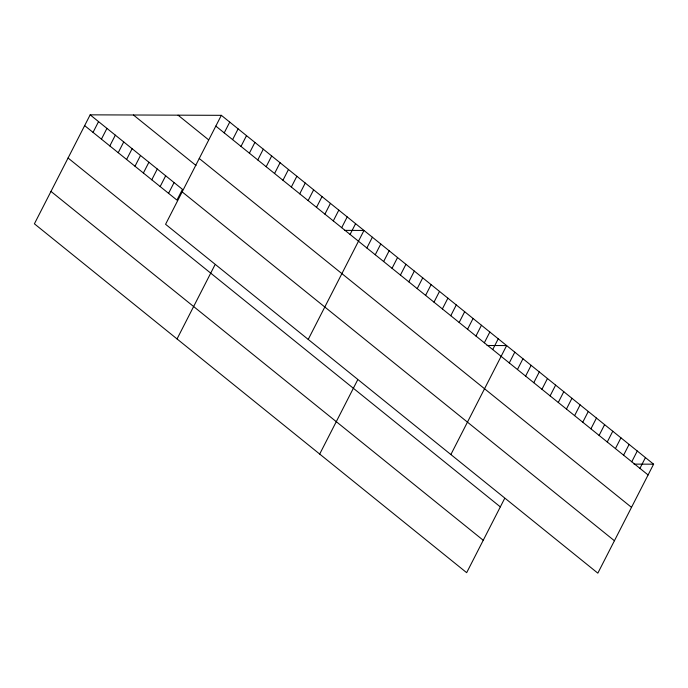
<?xml version="1.0" encoding="UTF-8"?>
<svg xmlns="http://www.w3.org/2000/svg" width="688" height="688" viewBox="0 0 688 688"><rect width="100%" height="100%" fill="white"/><g stroke="black" fill="none" stroke-linecap="round" stroke-linejoin="round"><path stroke-width="1.03" d="M221.338 115.326L165.576 224.288L597.838 573.156L653.6 464.185L221.338 115.326L90.162 114.844L34.4 223.815L466.662 572.674L504.476 498.783M93.043 132.388L98.547 121.621M101.428 139.157L106.941 128.389M109.822 145.933L115.335 135.166M118.216 152.702L123.72 141.934M126.601 159.478L132.113 148.711M134.994 166.247L140.507 155.479M143.388 173.023L148.9 162.248M151.781 179.792L157.285 169.024M160.166 186.56L165.679 175.793M168.56 193.337L174.073 182.569M224.219 132.87L229.732 122.103M232.613 139.638L238.117 128.871M240.998 146.406L246.51 135.639M249.391 153.183L254.904 142.416M257.785 159.951L263.289 149.184M177.048 338.935L214.862 265.043M266.17 166.728L271.683 155.961M274.564 173.496L280.076 162.729M282.957 180.273L288.461 169.506M291.342 187.041L296.855 176.274M299.736 193.818L305.248 183.051M308.129 200.586L313.642 189.819M316.523 207.355L322.027 196.587M324.908 214.131L330.421 203.364M333.302 220.9L338.814 210.132M341.695 227.676L347.199 216.909M350.08 234.445L355.593 223.677M308.224 339.416L363.986 230.454L344.404 230.377M366.867 247.99L372.371 237.222M375.252 254.766L380.765 243.999M383.646 261.535L389.159 250.767M392.04 268.303L397.544 257.536M400.425 275.08L405.937 264.312M319.696 454.063L357.511 380.163M408.818 281.848L414.331 271.081M417.212 288.625L422.724 277.857M425.605 295.393L431.109 284.626M433.99 302.17L439.503 291.402M442.384 308.938L447.897 298.171M450.778 315.715L456.282 304.947M459.163 322.483L464.675 311.716M467.556 329.251L473.069 318.484M475.95 336.028L481.454 325.261M484.335 342.796L489.847 332.029M492.728 349.573L498.241 338.806M450.872 454.536L506.635 345.574L487.044 345.505M509.283 362.929L514.796 352.161M517.453 369.525L522.957 358.758M525.615 376.112L531.127 365.345M533.785 382.7L539.289 371.933M541.946 389.288L547.459 378.52M550.108 395.884L555.62 385.117M558.278 402.471L563.782 391.704M566.439 409.059L571.952 398.292M574.609 415.647L580.113 404.879M582.77 422.234L588.283 411.467M590.932 428.83L596.444 418.063M599.102 435.418L604.614 424.651M607.263 442.006L612.776 431.238M615.433 448.593L620.937 437.826M623.595 455.189L629.107 444.422M631.756 461.777L637.269 451.01M639.926 468.365L645.439 457.597M634.018 464.116L653.6 464.185M215.826 126.093L648.087 474.952M178.046 115.171L208.559 139.793M199.245 158.498L631.507 507.357M133.446 115.008L196.003 165.49M90.162 114.844L182.458 189.338L176.954 200.105L84.65 125.612M182.157 191.883L614.427 540.751M68.069 158.016L500.331 506.884M50.981 191.41L483.243 540.269"/></g></svg>
